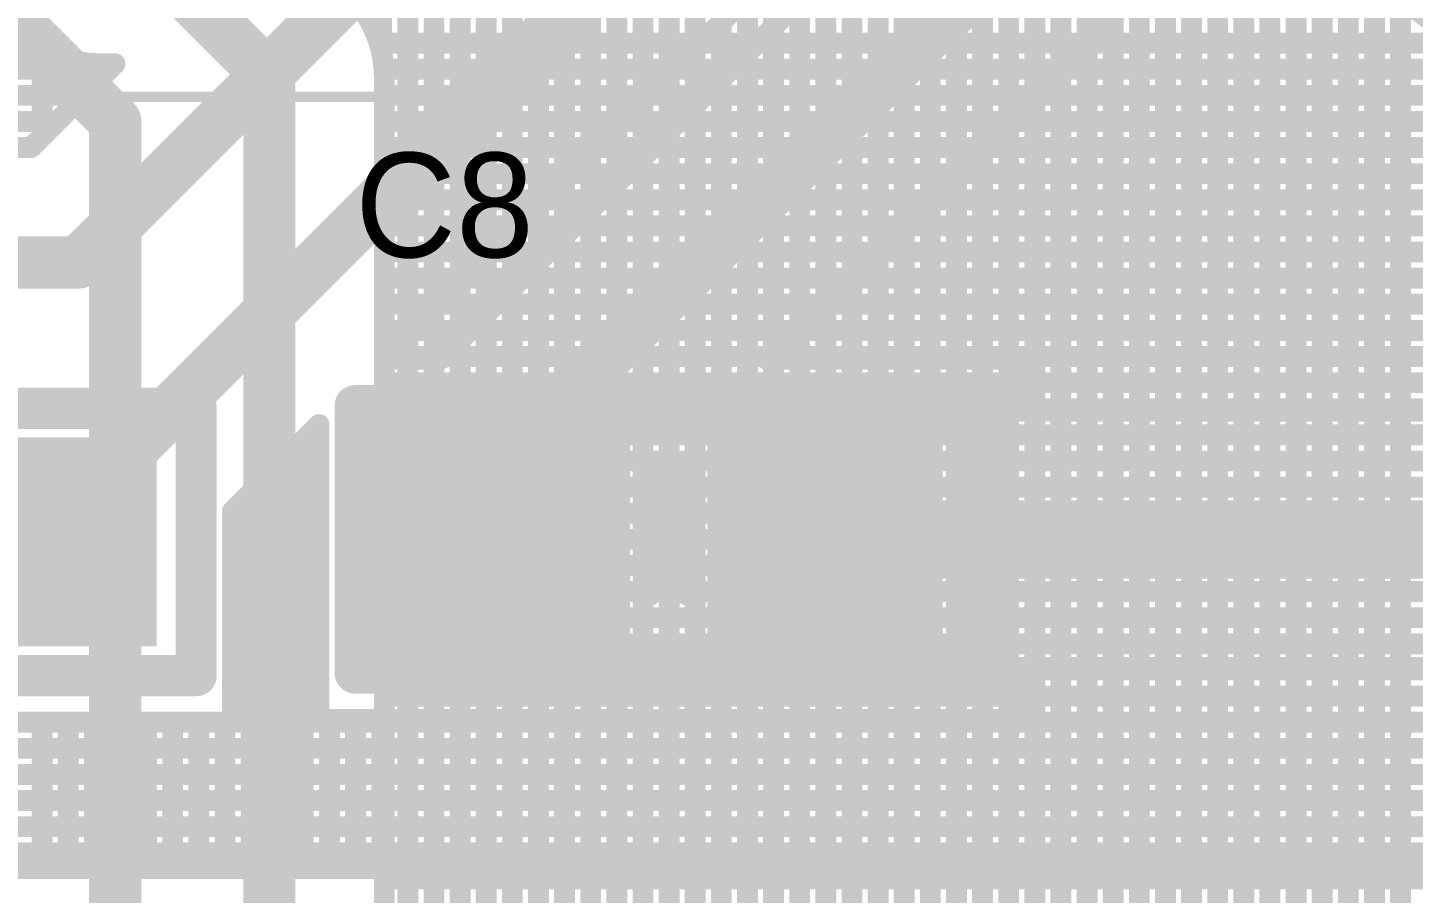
# Model space of a CAD drawing. Header units: millimetres. Extents: x 1.42 to 3.4, y 1.21 to 3.22.
# Drawn here: x 2.2473 to 2.5124, y 2.3422 to 2.5079 of the extents above; entities that cross this region are included whole.
import ezdxf

# ---------------------------------------------------------------- set-up
doc = ezdxf.new("R2010")
doc.units = ezdxf.units.MM
doc.header["$MEASUREMENT"] = 0
for name, color, linetype in [('BottomLayer', 5, 'Continuous'), ('TopLayer', 1, 'Continuous'), ('TopOverlay', 2, 'Continuous'), ('TopPaste', 8, 'Continuous'), ('TopSolder', 216, 'Continuous')]:
    doc.layers.add(name, color=color, linetype=linetype)

# ---------------------------------------------------------------- blocks, each defined once
blk = doc.blocks.new('12864_12')
at = {"layer": 'TopOverlay', "const_width": 0.002}
blk.add_lwpolyline([(-0.4874, -0.25528), (0.48661, -0.25528)], dxfattribs=at)
blk = doc.blocks.new('C0603_13')
at = {"layer": 'TopLayer'}
for points in [[(-0.00992, -0.0175), (-0.00992, 0.0175), (-0.04992, -0.0175), (-0.04992, 0.0175)], [(0.04992, -0.0175), (0.04992, 0.0175), (0.00992, -0.0175), (0.00992, 0.0175)]]:
    blk.add_solid(points, dxfattribs=at)
at = {"layer": 'TopOverlay'}
for points, const_width in [([(0.06, 0.02559), (-0.06, 0.02559)], 0.00787), ([(-0.06, 0.02559), (-0.06, -0.02559)], 0.00787), ([(0.06, 0.02559), (0.06, -0.02559)], 0.00787), ([(-0.00394, 0.00984), (-0.00394, -0.01181)], 0.00591), ([(0.00394, 0.00984), (0.00394, -0.01181)], 0.00591), ([(0.06, -0.02559), (-0.06, -0.02559)], 0.00787)]:
    blk.add_lwpolyline(points, dxfattribs=dict(at, const_width=const_width))
for points, const_width in [([(-0.06197, 0.02559, 1), (-0.05803, 0.02559, 1)], 0.00394), ([(-0.06197, 0.02559, 1), (-0.05803, 0.02559, 1)], 0.00394), ([(0.05803, 0.02559, 1), (0.06197, 0.02559, 1)], 0.00394), ([(0.05803, 0.02559, 1), (0.06197, 0.02559, 1)], 0.00394), ([(-0.00541, 0.00984, 1), (-0.00246, 0.00984, 1)], 0.00295), ([(0.00246, 0.00984, 1), (0.00541, 0.00984, 1)], 0.00295), ([(-0.00541, -0.01181, 1), (-0.00246, -0.01181, 1)], 0.00295), ([(0.00246, -0.01181, 1), (0.00541, -0.01181, 1)], 0.00295), ([(-0.06197, -0.02559, 1), (-0.05803, -0.02559, 1)], 0.00394), ([(-0.06197, -0.02559, 1), (-0.05803, -0.02559, 1)], 0.00394), ([(0.05803, -0.02559, 1), (0.06197, -0.02559, 1)], 0.00394), ([(0.05803, -0.02559, 1), (0.06197, -0.02559, 1)], 0.00394)]:
    blk.add_lwpolyline(points, format="xyb", close=True, dxfattribs=dict(at, const_width=const_width))
at = {"layer": 'TopPaste'}
for points in [[(-0.00992, -0.0175), (-0.00992, 0.0175), (-0.04992, -0.0175), (-0.04992, 0.0175)], [(0.04992, -0.0175), (0.04992, 0.0175), (0.00992, -0.0175), (0.00992, 0.0175)]]:
    blk.add_solid(points, dxfattribs=at)
at = {"layer": 'TopSolder'}
for points in [[(-0.00742, -0.02), (-0.00742, 0.02), (-0.05242, -0.02), (-0.05242, 0.02)], [(0.05242, -0.02), (0.05242, 0.02), (0.00742, -0.02), (0.00742, 0.02)]]:
    blk.add_solid(points, dxfattribs=at)
blk = doc.blocks.new('C0603_14')
at = {"layer": 'TopLayer'}
for points in [[(-0.00992, -0.0175), (-0.00992, 0.0175), (-0.04992, -0.0175), (-0.04992, 0.0175)], [(0.04992, -0.0175), (0.04992, 0.0175), (0.00992, -0.0175), (0.00992, 0.0175)]]:
    blk.add_solid(points, dxfattribs=at)
at = {"layer": 'TopOverlay'}
for points, const_width in [([(-0.06, 0.02559), (0.06, 0.02559)], 0.00787), ([(-0.06, -0.02559), (-0.06, 0.02559)], 0.00787), ([(0.06, -0.02559), (0.06, 0.02559)], 0.00787), ([(-0.00394, -0.01181), (-0.00394, 0.00984)], 0.00591), ([(0.00394, -0.01181), (0.00394, 0.00984)], 0.00591), ([(-0.06, -0.02559), (0.06, -0.02559)], 0.00787)]:
    blk.add_lwpolyline(points, dxfattribs=dict(at, const_width=const_width))
for points, const_width in [([(-0.06197, 0.02559, 1), (-0.05803, 0.02559, 1)], 0.00394), ([(-0.06197, 0.02559, 1), (-0.05803, 0.02559, 1)], 0.00394), ([(0.05803, 0.02559, 1), (0.06197, 0.02559, 1)], 0.00394), ([(0.05803, 0.02559, 1), (0.06197, 0.02559, 1)], 0.00394), ([(-0.00541, 0.00984, 1), (-0.00246, 0.00984, 1)], 0.00295), ([(0.00246, 0.00984, 1), (0.00541, 0.00984, 1)], 0.00295), ([(-0.00541, -0.01181, 1), (-0.00246, -0.01181, 1)], 0.00295), ([(0.00246, -0.01181, 1), (0.00541, -0.01181, 1)], 0.00295), ([(-0.06197, -0.02559, 1), (-0.05803, -0.02559, 1)], 0.00394), ([(-0.06197, -0.02559, 1), (-0.05803, -0.02559, 1)], 0.00394), ([(0.05803, -0.02559, 1), (0.06197, -0.02559, 1)], 0.00394), ([(0.05803, -0.02559, 1), (0.06197, -0.02559, 1)], 0.00394)]:
    blk.add_lwpolyline(points, format="xyb", close=True, dxfattribs=dict(at, const_width=const_width))
at = {"layer": 'TopPaste'}
for points in [[(-0.00992, -0.0175), (-0.00992, 0.0175), (-0.04992, -0.0175), (-0.04992, 0.0175)], [(0.04992, -0.0175), (0.04992, 0.0175), (0.00992, -0.0175), (0.00992, 0.0175)]]:
    blk.add_solid(points, dxfattribs=at)
at = {"layer": 'TopSolder'}
for points in [[(-0.00742, -0.02), (-0.00742, 0.02), (-0.05242, -0.02), (-0.05242, 0.02)], [(0.05242, -0.02), (0.05242, 0.02), (0.00742, -0.02), (0.00742, 0.02)]]:
    blk.add_solid(points, dxfattribs=at)

msp = doc.modelspace()

# ---------------------------------------------------------------- linework, layer by layer
at = {"layer": 'BottomLayer'}
for points, const_width in [([(2.315, 2.50316), (2.315, 2.618)], 0.004), ([(2.32, 2.0455), (2.32, 2.618)], 0.004), ([(2.325, 2.0455), (2.325, 2.618)], 0.004), ([(2.33, 2.0455), (2.33, 2.618)], 0.004), ([(2.335, 2.0455), (2.335, 2.618)], 0.004), ([(2.34, 2.0455), (2.34, 2.618)], 0.004), ([(2.345, 2.0455), (2.345, 2.618)], 0.004), ([(2.35, 2.0455), (2.35, 2.618)], 0.004), ([(2.355, 2.0455), (2.355, 2.618)], 0.004), ([(2.36, 2.0455), (2.36, 2.618)], 0.004), ([(2.365, 2.0455), (2.365, 2.618)], 0.004), ([(2.37, 2.0455), (2.37, 2.618)], 0.004), ([(2.375, 2.0455), (2.375, 2.618)], 0.004), ([(2.38, 2.0455), (2.38, 2.618)], 0.004), ([(2.385, 2.0455), (2.385, 2.618)], 0.004), ([(2.39, 2.04661), (2.39, 2.618)], 0.004), ([(2.395, 2.05161), (2.395, 2.618)], 0.004), ([(2.4, 2.05661), (2.4, 2.618)], 0.004), ([(2.405, 2.06161), (2.405, 2.618)], 0.004), ([(2.41, 2.06661), (2.41, 2.618)], 0.004), ([(2.415, 2.07161), (2.415, 2.618)], 0.004), ([(2.42, 2.07661), (2.42, 2.618)], 0.004), ([(2.425, 2.08161), (2.425, 2.618)], 0.004), ([(2.43, 2.08661), (2.43, 2.618)], 0.004), ([(2.435, 2.09161), (2.435, 2.618)], 0.004), ([(2.44, 2.09661), (2.44, 2.618)], 0.004), ([(2.445, 2.10161), (2.445, 2.618)], 0.004), ([(2.45, 2.10661), (2.45, 2.618)], 0.004), ([(2.455, 2.11161), (2.455, 2.618)], 0.004), ([(2.46, 2.11661), (2.46, 2.618)], 0.004), ([(2.465, 2.12161), (2.465, 2.618)], 0.004), ([(2.47, 2.12661), (2.47, 2.618)], 0.004), ([(2.475, 2.13161), (2.475, 2.618)], 0.004), ([(2.48, 2.13661), (2.48, 2.618)], 0.004), ([(2.485, 2.14161), (2.485, 2.618)], 0.004), ([(2.49, 2.14661), (2.49, 2.618)], 0.004), ([(2.495, 2.15161), (2.495, 2.618)], 0.004), ([(2.5, 2.15661), (2.5, 2.618)], 0.004), ([(2.505, 2.16161), (2.505, 2.618)], 0.004), ([(2.51, 2.16661), (2.51, 2.618)], 0.004), ([(2.2245, 2.5295), (2.264, 2.49)], 0.01), ([(2.262, 2.53), (2.2935, 2.4985)], 0.01), ([(2.31452, 2.505), (2.953, 2.505)], 0.004), ([(2.2935, 2.1235), (2.2935, 2.4985)], 0.01), ([(2.31545, 2.5), (2.953, 2.5)], 0.004), ([(2.3155, 2.1235), (2.3155, 2.4985)], 0.004), ([(2.3155, 2.495), (2.953, 2.495)], 0.004), ([(2.264, 2.146), (2.264, 2.49)], 0.01), ([(2.3155, 2.49), (2.953, 2.49)], 0.004), ([(2.3155, 2.485), (2.953, 2.485)], 0.004), ([(2.3155, 2.48), (2.953, 2.48)], 0.004), ([(2.3155, 2.475), (2.953, 2.475)], 0.004), ([(2.3155, 2.47), (2.953, 2.47)], 0.004), ([(2.3155, 2.465), (2.80279, 2.465)], 0.004), ([(2.3155, 2.46), (2.7937, 2.46)], 0.004), ([(2.3155, 2.455), (2.78888, 2.455)], 0.004), ([(2.3155, 2.45), (2.78583, 2.45)], 0.004), ([(2.3155, 2.445), (2.78399, 2.445)], 0.004), ([(2.3155, 2.44), (2.78311, 2.44)], 0.004), ([(2.3155, 2.435), (2.77839, 2.435)], 0.004), ([(2.3155, 2.43), (2.77339, 2.43)], 0.004), ([(2.3155, 2.425), (2.76839, 2.425)], 0.004), ([(2.3155, 2.42), (2.76339, 2.42)], 0.004), ([(2.3155, 2.415), (2.75839, 2.415)], 0.004), ([(2.3155, 2.41), (2.75339, 2.41)], 0.004), ([(2.3155, 2.405), (2.74839, 2.405)], 0.004), ([(2.3155, 2.4), (2.74339, 2.4)], 0.004), ([(2.3155, 2.395), (2.73839, 2.395)], 0.004), ([(2.3155, 2.39), (2.73339, 2.39)], 0.004), ([(2.3155, 2.385), (2.72839, 2.385)], 0.004), ([(2.3155, 2.38), (2.72339, 2.38)], 0.004), ([(2.3155, 2.375), (2.71839, 2.375)], 0.004), ([(2.3155, 2.37), (2.71339, 2.37)], 0.004), ([(2.3155, 2.365), (2.70839, 2.365)], 0.004), ([(2.3155, 2.36), (2.70339, 2.36)], 0.004), ([(2.3155, 2.355), (2.69839, 2.355)], 0.004), ([(2.3155, 2.35), (2.69339, 2.35)], 0.004), ([(2.3155, 2.345), (2.68839, 2.345)], 0.004)]:
    msp.add_lwpolyline(points, dxfattribs=dict(at, const_width=const_width))
at = {"layer": 'BottomLayer', "const_width": 0.004}
for points in [[(2.30902, 2.5141, -0.199566), (2.3155, 2.4985)], [(2.30906, 2.51406, -0.198912), (2.3155, 2.4985)]]:
    msp.add_lwpolyline(points, format="xyb", dxfattribs=at)
at = {"layer": 'BottomLayer'}
for points, const_width in [([(2.31352, 2.505, 1), (2.31552, 2.505, 1)], 0.002), ([(2.291, 2.4985, 1), (2.296, 2.4985, 1)], 0.005), ([(2.291, 2.4985, 1), (2.296, 2.4985, 1)], 0.005), ([(2.314, 2.50316, 1), (2.316, 2.50316, 1)], 0.002), ([(2.31445, 2.5, 1), (2.31645, 2.5, 1)], 0.002), ([(2.3145, 2.4985, 1), (2.3165, 2.4985, 1)], 0.002), ([(2.3145, 2.4985, 1), (2.3165, 2.4985, 1)], 0.002), ([(2.3145, 2.4985, 1), (2.3165, 2.4985, 1)], 0.002), ([(2.3145, 2.495, 1), (2.3165, 2.495, 1)], 0.002), ([(2.2615, 2.49, 1), (2.2665, 2.49, 1)], 0.005), ([(2.2615, 2.49, 1), (2.2665, 2.49, 1)], 0.005), ([(2.3145, 2.49, 1), (2.3165, 2.49, 1)], 0.002), ([(2.3145, 2.485, 1), (2.3165, 2.485, 1)], 0.002), ([(2.3145, 2.48, 1), (2.3165, 2.48, 1)], 0.002), ([(2.3145, 2.475, 1), (2.3165, 2.475, 1)], 0.002), ([(2.3145, 2.47, 1), (2.3165, 2.47, 1)], 0.002), ([(2.3145, 2.465, 1), (2.3165, 2.465, 1)], 0.002), ([(2.3145, 2.46, 1), (2.3165, 2.46, 1)], 0.002), ([(2.3145, 2.455, 1), (2.3165, 2.455, 1)], 0.002), ([(2.3145, 2.45, 1), (2.3165, 2.45, 1)], 0.002), ([(2.3145, 2.445, 1), (2.3165, 2.445, 1)], 0.002), ([(2.3145, 2.44, 1), (2.3165, 2.44, 1)], 0.002), ([(2.3145, 2.435, 1), (2.3165, 2.435, 1)], 0.002), ([(2.3145, 2.43, 1), (2.3165, 2.43, 1)], 0.002), ([(2.3145, 2.425, 1), (2.3165, 2.425, 1)], 0.002), ([(2.3145, 2.42, 1), (2.3165, 2.42, 1)], 0.002), ([(2.3145, 2.415, 1), (2.3165, 2.415, 1)], 0.002), ([(2.3145, 2.41, 1), (2.3165, 2.41, 1)], 0.002), ([(2.3145, 2.405, 1), (2.3165, 2.405, 1)], 0.002), ([(2.3145, 2.4, 1), (2.3165, 2.4, 1)], 0.002), ([(2.3145, 2.395, 1), (2.3165, 2.395, 1)], 0.002), ([(2.3145, 2.39, 1), (2.3165, 2.39, 1)], 0.002), ([(2.3145, 2.385, 1), (2.3165, 2.385, 1)], 0.002), ([(2.3145, 2.38, 1), (2.3165, 2.38, 1)], 0.002), ([(2.3145, 2.375, 1), (2.3165, 2.375, 1)], 0.002), ([(2.3145, 2.37, 1), (2.3165, 2.37, 1)], 0.002), ([(2.3145, 2.365, 1), (2.3165, 2.365, 1)], 0.002), ([(2.3145, 2.36, 1), (2.3165, 2.36, 1)], 0.002), ([(2.3145, 2.355, 1), (2.3165, 2.355, 1)], 0.002), ([(2.3145, 2.35, 1), (2.3165, 2.35, 1)], 0.002), ([(2.3145, 2.345, 1), (2.3165, 2.345, 1)], 0.002)]:
    msp.add_lwpolyline(points, format="xyb", close=True, dxfattribs=dict(at, const_width=const_width))
at = {"layer": 'TopLayer'}
for points, const_width in [([(2.257, 2.463), (2.42047, 2.62647)], 0.01), ([(2.24942, 2.4095), (2.44803, 2.60811)], 0.01), ([(2.31553, 2.4445), (2.45359, 2.58256)], 0.004), ([(2.32639, 2.4445), (2.45359, 2.5717)], 0.004), ([(2.34, 2.427), (2.47559, 2.56259)], 0.01), ([(2.38861, 2.4445), (2.48723, 2.54312)], 0.004), ([(2.485, 2.4345), (2.485, 2.54089)], 0.004), ([(2.49, 2.4345), (2.49, 2.54035)], 0.004), ([(2.48, 2.4345), (2.48, 2.53589)], 0.004), ([(2.495, 2.4345), (2.495, 2.53535)], 0.004), ([(2.475, 2.4345), (2.475, 2.53089)], 0.004), ([(2.5, 2.4345), (2.5, 2.53035)], 0.004), ([(2.47, 2.4345), (2.47, 2.52589)], 0.004), ([(2.465, 2.4345), (2.465, 2.52089)], 0.004), ([(2.505, 2.4345), (2.505, 2.52087)], 0.004), ([(2.39, 2.50811), (2.39, 2.51897)], 0.004), ([(2.46, 2.4345), (2.46, 2.51589)], 0.004), ([(2.385, 2.50311), (2.385, 2.51397)], 0.004), ([(2.51, 2.4345), (2.51, 2.51399)], 0.004), ([(2.455, 2.4345), (2.455, 2.51089)], 0.004), ([(2.38, 2.49811), (2.38, 2.50897)], 0.004), ([(2.24002, 2.505), (2.2473, 2.505)], 0.004), ([(2.37603, 2.505), (2.38689, 2.505)], 0.004), ([(2.44911, 2.505), (2.88125, 2.505)], 0.004), ([(2.45, 2.4345), (2.45, 2.50589)], 0.004), ([(2.25, 2.48711), (2.25, 2.5036)], 0.004), ([(2.255, 2.49211), (2.255, 2.50186)], 0.004), ([(2.375, 2.49311), (2.375, 2.50397)], 0.004), ([(2.14033, 2.5), (2.26289, 2.5)], 0.004), ([(2.24789, 2.485), (2.26395, 2.50107)], 0.004), ([(2.26, 2.49711), (2.26, 2.50107)], 0.004), ([(2.37, 2.48811), (2.37, 2.49897)], 0.004), ([(2.37103, 2.5), (2.38189, 2.5)], 0.004), ([(2.44411, 2.5), (2.87625, 2.5)], 0.004), ([(2.445, 2.4345), (2.445, 2.50089)], 0.004), ([(2.13769, 2.495), (2.25789, 2.495)], 0.004), ([(2.365, 2.48311), (2.365, 2.49397)], 0.004), ([(2.36603, 2.495), (2.37689, 2.495)], 0.004), ([(2.43911, 2.495), (2.87125, 2.495)], 0.004), ([(2.44, 2.4345), (2.44, 2.49589)], 0.004), ([(2.435, 2.4445), (2.435, 2.49089)], 0.004), ([(2.1335, 2.49), (2.25289, 2.49)], 0.004), ([(2.36, 2.47811), (2.36, 2.48897)], 0.004), ([(2.36103, 2.49), (2.37189, 2.49)], 0.004), ([(2.43411, 2.49), (2.86625, 2.49)], 0.004), ([(2.43, 2.4445), (2.43, 2.48589)], 0.004), ([(2.14142, 2.485), (2.24789, 2.485)], 0.004), ([(2.14142, 2.485), (2.24789, 2.485)], 0.004), ([(2.355, 2.47311), (2.355, 2.48397)], 0.004), ([(2.35603, 2.485), (2.36689, 2.485)], 0.004), ([(2.42911, 2.485), (2.86125, 2.485)], 0.004), ([(2.425, 2.4445), (2.425, 2.48089)], 0.004), ([(2.35, 2.46811), (2.35, 2.47897)], 0.004), ([(2.35103, 2.48), (2.36189, 2.48)], 0.004), ([(2.42411, 2.48), (2.85625, 2.48)], 0.004), ([(2.34603, 2.475), (2.35689, 2.475)], 0.004), ([(2.41911, 2.475), (2.85125, 2.475)], 0.004), ([(2.42, 2.4445), (2.42, 2.47589)], 0.004), ([(2.345, 2.46311), (2.345, 2.47397)], 0.004), ([(2.34103, 2.47), (2.35189, 2.47)], 0.004), ([(2.41411, 2.47), (2.8483, 2.47)], 0.004), ([(2.415, 2.4445), (2.415, 2.47089)], 0.004), ([(2.34, 2.45811), (2.34, 2.46897)], 0.004), ([(2.14142, 2.463), (2.257, 2.463)], 0.01), ([(2.33603, 2.465), (2.34689, 2.465)], 0.004), ([(2.40911, 2.465), (2.80279, 2.465)], 0.004), ([(2.41, 2.4445), (2.41, 2.46589)], 0.004), ([(2.335, 2.45311), (2.335, 2.46397)], 0.004), ([(2.33, 2.44811), (2.33, 2.45897)], 0.004), ([(2.33103, 2.46), (2.34189, 2.46)], 0.004), ([(2.40411, 2.46), (2.7937, 2.46)], 0.004), ([(2.405, 2.4445), (2.405, 2.46089)], 0.004), ([(2.325, 2.4445), (2.325, 2.45397)], 0.004), ([(2.32603, 2.455), (2.33689, 2.455)], 0.004), ([(2.39911, 2.455), (2.78888, 2.455)], 0.004), ([(2.4, 2.4445), (2.4, 2.45589)], 0.004), ([(2.32, 2.4445), (2.32, 2.44897)], 0.004), ([(2.32103, 2.45), (2.33189, 2.45)], 0.004), ([(2.39411, 2.45), (2.78583, 2.45)], 0.004), ([(2.395, 2.4445), (2.395, 2.45089)], 0.004), ([(2.31553, 2.4445), (2.32639, 2.4445)], 0.004), ([(2.31603, 2.445), (2.32689, 2.445)], 0.004), ([(2.38861, 2.4445), (2.43684, 2.4445)], 0.004), ([(2.38911, 2.445), (2.78399, 2.445)], 0.004), ([(2.43684, 2.4345), (2.43684, 2.4445)], 0.004), ([(2.43684, 2.44), (2.78311, 2.44)], 0.004), ([(2.43684, 2.435), (2.53939, 2.435)], 0.004), ([(2.43684, 2.4345), (2.53857, 2.4345)], 0.004), ([(2.28642, 2.41539), (2.303, 2.43197)], 0.004), ([(2.303, 2.3755), (2.303, 2.43197)], 0.004), ([(2.34, 2.41), (2.34, 2.427)], 0.01), ([(2.3, 2.347), (2.3, 2.42897)], 0.004), ([(2.29603, 2.425), (2.303, 2.425)], 0.004), ([(2.295, 2.347), (2.295, 2.42397)], 0.004), ([(2.29103, 2.42), (2.303, 2.42)], 0.004), ([(2.29, 2.347), (2.29, 2.41897)], 0.004), ([(2.28642, 2.375), (2.28642, 2.41539)], 0.004), ([(2.28642, 2.415), (2.303, 2.415)], 0.004), ([(2.39984, 2.41), (2.55408, 2.41)], 0.015), ([(2.28642, 2.41), (2.303, 2.41)], 0.004), ([(2.28642, 2.405), (2.303, 2.405)], 0.004), ([(2.28642, 2.4), (2.303, 2.4)], 0.004), ([(2.28642, 2.395), (2.303, 2.395)], 0.004), ([(2.28642, 2.39), (2.303, 2.39)], 0.004), ([(2.28642, 2.385), (2.303, 2.385)], 0.004), ([(2.43684, 2.3855), (2.53857, 2.3855)], 0.004), ([(2.43684, 2.3755), (2.43684, 2.3855)], 0.004), ([(2.43684, 2.385), (2.53939, 2.385)], 0.004), ([(2.44, 2.347), (2.44, 2.3855)], 0.004), ([(2.445, 2.347), (2.445, 2.3855)], 0.004), ([(2.45, 2.347), (2.45, 2.3855)], 0.004), ([(2.455, 2.347), (2.455, 2.3855)], 0.004), ([(2.46, 2.347), (2.46, 2.3855)], 0.004), ([(2.465, 2.347), (2.465, 2.3855)], 0.004), ([(2.47, 2.347), (2.47, 2.3855)], 0.004), ([(2.475, 2.347), (2.475, 2.3855)], 0.004), ([(2.48, 2.347), (2.48, 2.3855)], 0.004), ([(2.485, 2.347), (2.485, 2.3855)], 0.004), ([(2.49, 2.347), (2.49, 2.3855)], 0.004), ([(2.495, 2.347), (2.495, 2.3855)], 0.004), ([(2.5, 2.347), (2.5, 2.3855)], 0.004), ([(2.505, 2.347), (2.505, 2.3855)], 0.004), ([(2.51, 2.347), (2.51, 2.3855)], 0.004), ([(2.28642, 2.38), (2.303, 2.38)], 0.004), ([(2.43684, 2.38), (2.54944, 2.38)], 0.004), ([(2.19173, 2.375), (2.28642, 2.375)], 0.004), ([(2.22658, 2.375), (2.28642, 2.375)], 0.004), ([(2.25, 2.347), (2.25, 2.375)], 0.004), ([(2.255, 2.347), (2.255, 2.375)], 0.004), ([(2.26, 2.347), (2.26, 2.375)], 0.004), ([(2.265, 2.347), (2.265, 2.375)], 0.004), ([(2.27, 2.347), (2.27, 2.375)], 0.004), ([(2.275, 2.347), (2.275, 2.375)], 0.004), ([(2.28, 2.347), (2.28, 2.375)], 0.004), ([(2.285, 2.347), (2.285, 2.375)], 0.004), ([(2.28642, 2.375), (2.55444, 2.375)], 0.004), ([(2.303, 2.3755), (2.36284, 2.3755)], 0.004), ([(2.305, 2.347), (2.305, 2.3755)], 0.004), ([(2.31, 2.347), (2.31, 2.3755)], 0.004), ([(2.315, 2.347), (2.315, 2.3755)], 0.004), ([(2.32, 2.347), (2.32, 2.3755)], 0.004), ([(2.325, 2.347), (2.325, 2.3755)], 0.004), ([(2.33, 2.347), (2.33, 2.3755)], 0.004), ([(2.335, 2.347), (2.335, 2.3755)], 0.004), ([(2.34, 2.347), (2.34, 2.3755)], 0.004), ([(2.345, 2.347), (2.345, 2.3755)], 0.004), ([(2.35, 2.347), (2.35, 2.3755)], 0.004), ([(2.355, 2.347), (2.355, 2.3755)], 0.004), ([(2.36, 2.347), (2.36, 2.3755)], 0.004), ([(2.36284, 2.3755), (2.377, 2.3755)], 0.004), ([(2.36284, 2.3755), (2.377, 2.3755)], 0.004), ([(2.365, 2.347), (2.365, 2.3755)], 0.004), ([(2.37, 2.347), (2.37, 2.3755)], 0.004), ([(2.375, 2.347), (2.375, 2.3755)], 0.004), ([(2.377, 2.3755), (2.43684, 2.3755)], 0.004), ([(2.38, 2.347), (2.38, 2.3755)], 0.004), ([(2.385, 2.347), (2.385, 2.3755)], 0.004), ([(2.39, 2.347), (2.39, 2.3755)], 0.004), ([(2.395, 2.347), (2.395, 2.3755)], 0.004), ([(2.4, 2.347), (2.4, 2.3755)], 0.004), ([(2.405, 2.347), (2.405, 2.3755)], 0.004), ([(2.41, 2.347), (2.41, 2.3755)], 0.004), ([(2.415, 2.347), (2.415, 2.3755)], 0.004), ([(2.42, 2.347), (2.42, 2.3755)], 0.004), ([(2.425, 2.347), (2.425, 2.3755)], 0.004), ([(2.43, 2.347), (2.43, 2.3755)], 0.004), ([(2.435, 2.347), (2.435, 2.3755)], 0.004), ([(2.18673, 2.37), (2.55944, 2.37)], 0.004), ([(2.18173, 2.365), (2.56444, 2.365)], 0.004), ([(2.17673, 2.36), (2.56944, 2.36)], 0.004), ([(2.17173, 2.355), (2.57444, 2.355)], 0.004), ([(2.16673, 2.35), (2.57944, 2.35)], 0.004), ([(2.16373, 2.347), (2.58244, 2.347)], 0.004)]:
    msp.add_lwpolyline(points, dxfattribs=dict(at, const_width=const_width))
at = {"layer": 'TopLayer', "const_width": 0.004}
for points in [[(2.55971, 2.53429, -0.895255), (2.50241, 2.52794)], [(2.26395, 2.50107, -0.191595), (2.24354, 2.50763)]]:
    msp.add_lwpolyline(points, format="xyb", dxfattribs=at)
at = {"layer": 'TopLayer'}
for points, const_width in [([(2.379, 2.50897, 1), (2.381, 2.50897, 1)], 0.002), ([(2.389, 2.50811, 1), (2.391, 2.50811, 1)], 0.002), ([(2.2463, 2.505, 1), (2.2483, 2.505, 1)], 0.002), ([(2.37503, 2.505, 1), (2.37703, 2.505, 1)], 0.002), ([(2.38589, 2.505, 1), (2.38789, 2.505, 1)], 0.002), ([(2.44811, 2.505, 1), (2.45011, 2.505, 1)], 0.002), ([(2.449, 2.50589, 1), (2.451, 2.50589, 1)], 0.002), ([(2.249, 2.5036, 1), (2.251, 2.5036, 1)], 0.002), ([(2.254, 2.50186, 1), (2.256, 2.50186, 1)], 0.002), ([(2.374, 2.50397, 1), (2.376, 2.50397, 1)], 0.002), ([(2.384, 2.50311, 1), (2.386, 2.50311, 1)], 0.002), ([(2.259, 2.50107, 1), (2.261, 2.50107, 1)], 0.002), ([(2.26189, 2.5, 1), (2.26389, 2.5, 1)], 0.002), ([(2.26295, 2.50107, 1), (2.26495, 2.50107, 1)], 0.002), ([(2.26295, 2.50107, 1), (2.26495, 2.50107, 1)], 0.002), ([(2.369, 2.49897, 1), (2.371, 2.49897, 1)], 0.002), ([(2.37003, 2.5, 1), (2.37203, 2.5, 1)], 0.002), ([(2.38089, 2.5, 1), (2.38289, 2.5, 1)], 0.002), ([(2.44311, 2.5, 1), (2.44511, 2.5, 1)], 0.002), ([(2.444, 2.50089, 1), (2.446, 2.50089, 1)], 0.002), ([(2.259, 2.49711, 1), (2.261, 2.49711, 1)], 0.002), ([(2.379, 2.49811, 1), (2.381, 2.49811, 1)], 0.002), ([(2.25689, 2.495, 1), (2.25889, 2.495, 1)], 0.002), ([(2.364, 2.49397, 1), (2.366, 2.49397, 1)], 0.002), ([(2.36503, 2.495, 1), (2.36703, 2.495, 1)], 0.002), ([(2.37589, 2.495, 1), (2.37789, 2.495, 1)], 0.002), ([(2.43811, 2.495, 1), (2.44011, 2.495, 1)], 0.002), ([(2.439, 2.49589, 1), (2.441, 2.49589, 1)], 0.002), ([(2.254, 2.49211, 1), (2.256, 2.49211, 1)], 0.002), ([(2.374, 2.49311, 1), (2.376, 2.49311, 1)], 0.002), ([(2.434, 2.49089, 1), (2.436, 2.49089, 1)], 0.002), ([(2.25189, 2.49, 1), (2.25389, 2.49, 1)], 0.002), ([(2.359, 2.48897, 1), (2.361, 2.48897, 1)], 0.002), ([(2.36003, 2.49, 1), (2.36203, 2.49, 1)], 0.002), ([(2.369, 2.48811, 1), (2.371, 2.48811, 1)], 0.002), ([(2.37089, 2.49, 1), (2.37289, 2.49, 1)], 0.002), ([(2.43311, 2.49, 1), (2.43511, 2.49, 1)], 0.002), ([(2.249, 2.48711, 1), (2.251, 2.48711, 1)], 0.002), ([(2.429, 2.48589, 1), (2.431, 2.48589, 1)], 0.002), ([(2.24689, 2.485, 1), (2.24889, 2.485, 1)], 0.002), ([(2.24689, 2.485, 1), (2.24889, 2.485, 1)], 0.002), ([(2.24689, 2.485, 1), (2.24889, 2.485, 1)], 0.002), ([(2.354, 2.48397, 1), (2.356, 2.48397, 1)], 0.002), ([(2.35503, 2.485, 1), (2.35703, 2.485, 1)], 0.002), ([(2.364, 2.48311, 1), (2.366, 2.48311, 1)], 0.002), ([(2.36589, 2.485, 1), (2.36789, 2.485, 1)], 0.002), ([(2.42811, 2.485, 1), (2.43011, 2.485, 1)], 0.002), ([(2.424, 2.48089, 1), (2.426, 2.48089, 1)], 0.002), ([(2.349, 2.47897, 1), (2.351, 2.47897, 1)], 0.002), ([(2.35003, 2.48, 1), (2.35203, 2.48, 1)], 0.002), ([(2.359, 2.47811, 1), (2.361, 2.47811, 1)], 0.002), ([(2.36089, 2.48, 1), (2.36289, 2.48, 1)], 0.002), ([(2.42311, 2.48, 1), (2.42511, 2.48, 1)], 0.002), ([(2.34503, 2.475, 1), (2.34703, 2.475, 1)], 0.002), ([(2.35589, 2.475, 1), (2.35789, 2.475, 1)], 0.002), ([(2.41811, 2.475, 1), (2.42011, 2.475, 1)], 0.002), ([(2.419, 2.47589, 1), (2.421, 2.47589, 1)], 0.002), ([(2.344, 2.47397, 1), (2.346, 2.47397, 1)], 0.002), ([(2.354, 2.47311, 1), (2.356, 2.47311, 1)], 0.002), ([(2.34003, 2.47, 1), (2.34203, 2.47, 1)], 0.002), ([(2.35089, 2.47, 1), (2.35289, 2.47, 1)], 0.002), ([(2.41311, 2.47, 1), (2.41511, 2.47, 1)], 0.002), ([(2.414, 2.47089, 1), (2.416, 2.47089, 1)], 0.002), ([(2.339, 2.46897, 1), (2.341, 2.46897, 1)], 0.002), ([(2.349, 2.46811, 1), (2.351, 2.46811, 1)], 0.002), ([(2.2545, 2.463, 1), (2.2595, 2.463, 1)], 0.005), ([(2.2545, 2.463, 1), (2.2595, 2.463, 1)], 0.005), ([(2.33503, 2.465, 1), (2.33703, 2.465, 1)], 0.002), ([(2.34589, 2.465, 1), (2.34789, 2.465, 1)], 0.002), ([(2.40811, 2.465, 1), (2.41011, 2.465, 1)], 0.002), ([(2.409, 2.46589, 1), (2.411, 2.46589, 1)], 0.002), ([(2.334, 2.46397, 1), (2.336, 2.46397, 1)], 0.002), ([(2.344, 2.46311, 1), (2.346, 2.46311, 1)], 0.002), ([(2.329, 2.45897, 1), (2.331, 2.45897, 1)], 0.002), ([(2.33003, 2.46, 1), (2.33203, 2.46, 1)], 0.002), ([(2.34089, 2.46, 1), (2.34289, 2.46, 1)], 0.002), ([(2.40311, 2.46, 1), (2.40511, 2.46, 1)], 0.002), ([(2.404, 2.46089, 1), (2.406, 2.46089, 1)], 0.002), ([(2.339, 2.45811, 1), (2.341, 2.45811, 1)], 0.002), ([(2.324, 2.45397, 1), (2.326, 2.45397, 1)], 0.002), ([(2.32503, 2.455, 1), (2.32703, 2.455, 1)], 0.002), ([(2.33589, 2.455, 1), (2.33789, 2.455, 1)], 0.002), ([(2.39811, 2.455, 1), (2.40011, 2.455, 1)], 0.002), ([(2.399, 2.45589, 1), (2.401, 2.45589, 1)], 0.002), ([(2.334, 2.45311, 1), (2.336, 2.45311, 1)], 0.002), ([(2.319, 2.44897, 1), (2.321, 2.44897, 1)], 0.002), ([(2.32003, 2.45, 1), (2.32203, 2.45, 1)], 0.002), ([(2.33089, 2.45, 1), (2.33289, 2.45, 1)], 0.002), ([(2.39311, 2.45, 1), (2.39511, 2.45, 1)], 0.002), ([(2.394, 2.45089, 1), (2.396, 2.45089, 1)], 0.002), ([(2.329, 2.44811, 1), (2.331, 2.44811, 1)], 0.002), ([(2.31453, 2.4445, 1), (2.31653, 2.4445, 1)], 0.002), ([(2.31453, 2.4445, 1), (2.31653, 2.4445, 1)], 0.002), ([(2.31503, 2.445, 1), (2.31703, 2.445, 1)], 0.002), ([(2.319, 2.4445, 1), (2.321, 2.4445, 1)], 0.002), ([(2.324, 2.4445, 1), (2.326, 2.4445, 1)], 0.002), ([(2.32539, 2.4445, 1), (2.32739, 2.4445, 1)], 0.002), ([(2.32539, 2.4445, 1), (2.32739, 2.4445, 1)], 0.002), ([(2.32589, 2.445, 1), (2.32789, 2.445, 1)], 0.002), ([(2.38761, 2.4445, 1), (2.38961, 2.4445, 1)], 0.002), ([(2.38761, 2.4445, 1), (2.38961, 2.4445, 1)], 0.002), ([(2.38811, 2.445, 1), (2.39011, 2.445, 1)], 0.002), ([(2.394, 2.4445, 1), (2.396, 2.4445, 1)], 0.002), ([(2.399, 2.4445, 1), (2.401, 2.4445, 1)], 0.002), ([(2.404, 2.4445, 1), (2.406, 2.4445, 1)], 0.002), ([(2.409, 2.4445, 1), (2.411, 2.4445, 1)], 0.002), ([(2.414, 2.4445, 1), (2.416, 2.4445, 1)], 0.002), ([(2.419, 2.4445, 1), (2.421, 2.4445, 1)], 0.002), ([(2.424, 2.4445, 1), (2.426, 2.4445, 1)], 0.002), ([(2.429, 2.4445, 1), (2.431, 2.4445, 1)], 0.002), ([(2.434, 2.4445, 1), (2.436, 2.4445, 1)], 0.002), ([(2.43584, 2.4445, 1), (2.43784, 2.4445, 1)], 0.002), ([(2.43584, 2.4445, 1), (2.43784, 2.4445, 1)], 0.002), ([(2.43584, 2.44, 1), (2.43784, 2.44, 1)], 0.002), ([(2.43584, 2.435, 1), (2.43784, 2.435, 1)], 0.002), ([(2.43584, 2.4345, 1), (2.43784, 2.4345, 1)], 0.002), ([(2.43584, 2.4345, 1), (2.43784, 2.4345, 1)], 0.002), ([(2.439, 2.4345, 1), (2.441, 2.4345, 1)], 0.002), ([(2.444, 2.4345, 1), (2.446, 2.4345, 1)], 0.002), ([(2.449, 2.4345, 1), (2.451, 2.4345, 1)], 0.002), ([(2.454, 2.4345, 1), (2.456, 2.4345, 1)], 0.002), ([(2.459, 2.4345, 1), (2.461, 2.4345, 1)], 0.002), ([(2.464, 2.4345, 1), (2.466, 2.4345, 1)], 0.002), ([(2.469, 2.4345, 1), (2.471, 2.4345, 1)], 0.002), ([(2.474, 2.4345, 1), (2.476, 2.4345, 1)], 0.002), ([(2.479, 2.4345, 1), (2.481, 2.4345, 1)], 0.002), ([(2.484, 2.4345, 1), (2.486, 2.4345, 1)], 0.002), ([(2.489, 2.4345, 1), (2.491, 2.4345, 1)], 0.002), ([(2.494, 2.4345, 1), (2.496, 2.4345, 1)], 0.002), ([(2.499, 2.4345, 1), (2.501, 2.4345, 1)], 0.002), ([(2.504, 2.4345, 1), (2.506, 2.4345, 1)], 0.002), ([(2.509, 2.4345, 1), (2.511, 2.4345, 1)], 0.002), ([(2.302, 2.43197, 1), (2.304, 2.43197, 1)], 0.002), ([(2.302, 2.43197, 1), (2.304, 2.43197, 1)], 0.002), ([(2.3375, 2.427, 1), (2.3425, 2.427, 1)], 0.005), ([(2.3375, 2.427, 1), (2.3425, 2.427, 1)], 0.005), ([(2.299, 2.42897, 1), (2.301, 2.42897, 1)], 0.002), ([(2.29503, 2.425, 1), (2.29703, 2.425, 1)], 0.002), ([(2.302, 2.425, 1), (2.304, 2.425, 1)], 0.002), ([(2.294, 2.42397, 1), (2.296, 2.42397, 1)], 0.002), ([(2.29003, 2.42, 1), (2.29203, 2.42, 1)], 0.002), ([(2.302, 2.42, 1), (2.304, 2.42, 1)], 0.002), ([(2.289, 2.41897, 1), (2.291, 2.41897, 1)], 0.002), ([(2.28542, 2.41539, 1), (2.28742, 2.41539, 1)], 0.002), ([(2.28542, 2.41539, 1), (2.28742, 2.41539, 1)], 0.002), ([(2.28542, 2.415, 1), (2.28742, 2.415, 1)], 0.002), ([(2.302, 2.415, 1), (2.304, 2.415, 1)], 0.002), ([(2.39609, 2.41, 1), (2.40359, 2.41, 1)], 0.0075), ([(2.24692, 2.4095, 1), (2.25192, 2.4095, 1)], 0.005), ([(2.3375, 2.41, 1), (2.3425, 2.41, 1)], 0.005), ([(2.28542, 2.41, 1), (2.28742, 2.41, 1)], 0.002), ([(2.302, 2.41, 1), (2.304, 2.41, 1)], 0.002), ([(2.28542, 2.405, 1), (2.28742, 2.405, 1)], 0.002), ([(2.302, 2.405, 1), (2.304, 2.405, 1)], 0.002), ([(2.28542, 2.4, 1), (2.28742, 2.4, 1)], 0.002), ([(2.302, 2.4, 1), (2.304, 2.4, 1)], 0.002), ([(2.28542, 2.395, 1), (2.28742, 2.395, 1)], 0.002), ([(2.302, 2.395, 1), (2.304, 2.395, 1)], 0.002), ([(2.28542, 2.39, 1), (2.28742, 2.39, 1)], 0.002), ([(2.302, 2.39, 1), (2.304, 2.39, 1)], 0.002), ([(2.28542, 2.385, 1), (2.28742, 2.385, 1)], 0.002), ([(2.302, 2.385, 1), (2.304, 2.385, 1)], 0.002), ([(2.43584, 2.3855, 1), (2.43784, 2.3855, 1)], 0.002), ([(2.43584, 2.3855, 1), (2.43784, 2.3855, 1)], 0.002), ([(2.43584, 2.385, 1), (2.43784, 2.385, 1)], 0.002), ([(2.439, 2.3855, 1), (2.441, 2.3855, 1)], 0.002), ([(2.444, 2.3855, 1), (2.446, 2.3855, 1)], 0.002), ([(2.449, 2.3855, 1), (2.451, 2.3855, 1)], 0.002), ([(2.454, 2.3855, 1), (2.456, 2.3855, 1)], 0.002), ([(2.459, 2.3855, 1), (2.461, 2.3855, 1)], 0.002), ([(2.464, 2.3855, 1), (2.466, 2.3855, 1)], 0.002), ([(2.469, 2.3855, 1), (2.471, 2.3855, 1)], 0.002), ([(2.474, 2.3855, 1), (2.476, 2.3855, 1)], 0.002), ([(2.479, 2.3855, 1), (2.481, 2.3855, 1)], 0.002), ([(2.484, 2.3855, 1), (2.486, 2.3855, 1)], 0.002), ([(2.489, 2.3855, 1), (2.491, 2.3855, 1)], 0.002), ([(2.494, 2.3855, 1), (2.496, 2.3855, 1)], 0.002), ([(2.499, 2.3855, 1), (2.501, 2.3855, 1)], 0.002), ([(2.504, 2.3855, 1), (2.506, 2.3855, 1)], 0.002), ([(2.509, 2.3855, 1), (2.511, 2.3855, 1)], 0.002), ([(2.28542, 2.38, 1), (2.28742, 2.38, 1)], 0.002), ([(2.302, 2.38, 1), (2.304, 2.38, 1)], 0.002), ([(2.43584, 2.38, 1), (2.43784, 2.38, 1)], 0.002), ([(2.249, 2.375, 1), (2.251, 2.375, 1)], 0.002), ([(2.254, 2.375, 1), (2.256, 2.375, 1)], 0.002), ([(2.259, 2.375, 1), (2.261, 2.375, 1)], 0.002), ([(2.264, 2.375, 1), (2.266, 2.375, 1)], 0.002), ([(2.269, 2.375, 1), (2.271, 2.375, 1)], 0.002), ([(2.274, 2.375, 1), (2.276, 2.375, 1)], 0.002), ([(2.279, 2.375, 1), (2.281, 2.375, 1)], 0.002), ([(2.284, 2.375, 1), (2.286, 2.375, 1)], 0.002), ([(2.28542, 2.375, 1), (2.28742, 2.375, 1)], 0.002), ([(2.28542, 2.375, 1), (2.28742, 2.375, 1)], 0.002), ([(2.28542, 2.375, 1), (2.28742, 2.375, 1)], 0.002), ([(2.28542, 2.375, 1), (2.28742, 2.375, 1)], 0.002), ([(2.302, 2.3755, 1), (2.304, 2.3755, 1)], 0.002), ([(2.302, 2.3755, 1), (2.304, 2.3755, 1)], 0.002), ([(2.304, 2.3755, 1), (2.306, 2.3755, 1)], 0.002), ([(2.309, 2.3755, 1), (2.311, 2.3755, 1)], 0.002), ([(2.314, 2.3755, 1), (2.316, 2.3755, 1)], 0.002), ([(2.319, 2.3755, 1), (2.321, 2.3755, 1)], 0.002), ([(2.324, 2.3755, 1), (2.326, 2.3755, 1)], 0.002), ([(2.329, 2.3755, 1), (2.331, 2.3755, 1)], 0.002), ([(2.334, 2.3755, 1), (2.336, 2.3755, 1)], 0.002), ([(2.339, 2.3755, 1), (2.341, 2.3755, 1)], 0.002), ([(2.344, 2.3755, 1), (2.346, 2.3755, 1)], 0.002), ([(2.349, 2.3755, 1), (2.351, 2.3755, 1)], 0.002), ([(2.354, 2.3755, 1), (2.356, 2.3755, 1)], 0.002), ([(2.359, 2.3755, 1), (2.361, 2.3755, 1)], 0.002), ([(2.36184, 2.3755, 1), (2.36384, 2.3755, 1)], 0.002), ([(2.36184, 2.3755, 1), (2.36384, 2.3755, 1)], 0.002), ([(2.36184, 2.3755, 1), (2.36384, 2.3755, 1)], 0.002), ([(2.364, 2.3755, 1), (2.366, 2.3755, 1)], 0.002), ([(2.369, 2.3755, 1), (2.371, 2.3755, 1)], 0.002), ([(2.374, 2.3755, 1), (2.376, 2.3755, 1)], 0.002), ([(2.376, 2.3755, 1), (2.378, 2.3755, 1)], 0.002), ([(2.376, 2.3755, 1), (2.378, 2.3755, 1)], 0.002), ([(2.376, 2.3755, 1), (2.378, 2.3755, 1)], 0.002), ([(2.379, 2.3755, 1), (2.381, 2.3755, 1)], 0.002), ([(2.384, 2.3755, 1), (2.386, 2.3755, 1)], 0.002), ([(2.389, 2.3755, 1), (2.391, 2.3755, 1)], 0.002), ([(2.394, 2.3755, 1), (2.396, 2.3755, 1)], 0.002), ([(2.399, 2.3755, 1), (2.401, 2.3755, 1)], 0.002), ([(2.404, 2.3755, 1), (2.406, 2.3755, 1)], 0.002), ([(2.409, 2.3755, 1), (2.411, 2.3755, 1)], 0.002), ([(2.414, 2.3755, 1), (2.416, 2.3755, 1)], 0.002), ([(2.419, 2.3755, 1), (2.421, 2.3755, 1)], 0.002), ([(2.424, 2.3755, 1), (2.426, 2.3755, 1)], 0.002), ([(2.429, 2.3755, 1), (2.431, 2.3755, 1)], 0.002), ([(2.434, 2.3755, 1), (2.436, 2.3755, 1)], 0.002), ([(2.43584, 2.3755, 1), (2.43784, 2.3755, 1)], 0.002), ([(2.43584, 2.3755, 1), (2.43784, 2.3755, 1)], 0.002), ([(2.249, 2.347, 1), (2.251, 2.347, 1)], 0.002), ([(2.254, 2.347, 1), (2.256, 2.347, 1)], 0.002), ([(2.259, 2.347, 1), (2.261, 2.347, 1)], 0.002), ([(2.264, 2.347, 1), (2.266, 2.347, 1)], 0.002), ([(2.269, 2.347, 1), (2.271, 2.347, 1)], 0.002), ([(2.274, 2.347, 1), (2.276, 2.347, 1)], 0.002), ([(2.279, 2.347, 1), (2.281, 2.347, 1)], 0.002), ([(2.284, 2.347, 1), (2.286, 2.347, 1)], 0.002), ([(2.289, 2.347, 1), (2.291, 2.347, 1)], 0.002), ([(2.294, 2.347, 1), (2.296, 2.347, 1)], 0.002), ([(2.299, 2.347, 1), (2.301, 2.347, 1)], 0.002), ([(2.304, 2.347, 1), (2.306, 2.347, 1)], 0.002), ([(2.309, 2.347, 1), (2.311, 2.347, 1)], 0.002), ([(2.314, 2.347, 1), (2.316, 2.347, 1)], 0.002), ([(2.319, 2.347, 1), (2.321, 2.347, 1)], 0.002), ([(2.324, 2.347, 1), (2.326, 2.347, 1)], 0.002), ([(2.329, 2.347, 1), (2.331, 2.347, 1)], 0.002), ([(2.334, 2.347, 1), (2.336, 2.347, 1)], 0.002), ([(2.339, 2.347, 1), (2.341, 2.347, 1)], 0.002), ([(2.344, 2.347, 1), (2.346, 2.347, 1)], 0.002), ([(2.349, 2.347, 1), (2.351, 2.347, 1)], 0.002), ([(2.354, 2.347, 1), (2.356, 2.347, 1)], 0.002), ([(2.359, 2.347, 1), (2.361, 2.347, 1)], 0.002), ([(2.364, 2.347, 1), (2.366, 2.347, 1)], 0.002), ([(2.369, 2.347, 1), (2.371, 2.347, 1)], 0.002), ([(2.374, 2.347, 1), (2.376, 2.347, 1)], 0.002), ([(2.379, 2.347, 1), (2.381, 2.347, 1)], 0.002), ([(2.384, 2.347, 1), (2.386, 2.347, 1)], 0.002), ([(2.389, 2.347, 1), (2.391, 2.347, 1)], 0.002), ([(2.394, 2.347, 1), (2.396, 2.347, 1)], 0.002), ([(2.399, 2.347, 1), (2.401, 2.347, 1)], 0.002), ([(2.404, 2.347, 1), (2.406, 2.347, 1)], 0.002), ([(2.409, 2.347, 1), (2.411, 2.347, 1)], 0.002), ([(2.414, 2.347, 1), (2.416, 2.347, 1)], 0.002), ([(2.419, 2.347, 1), (2.421, 2.347, 1)], 0.002), ([(2.424, 2.347, 1), (2.426, 2.347, 1)], 0.002), ([(2.429, 2.347, 1), (2.431, 2.347, 1)], 0.002), ([(2.434, 2.347, 1), (2.436, 2.347, 1)], 0.002), ([(2.439, 2.347, 1), (2.441, 2.347, 1)], 0.002), ([(2.444, 2.347, 1), (2.446, 2.347, 1)], 0.002), ([(2.449, 2.347, 1), (2.451, 2.347, 1)], 0.002), ([(2.454, 2.347, 1), (2.456, 2.347, 1)], 0.002), ([(2.459, 2.347, 1), (2.461, 2.347, 1)], 0.002), ([(2.464, 2.347, 1), (2.466, 2.347, 1)], 0.002), ([(2.469, 2.347, 1), (2.471, 2.347, 1)], 0.002), ([(2.474, 2.347, 1), (2.476, 2.347, 1)], 0.002), ([(2.479, 2.347, 1), (2.481, 2.347, 1)], 0.002), ([(2.484, 2.347, 1), (2.486, 2.347, 1)], 0.002), ([(2.489, 2.347, 1), (2.491, 2.347, 1)], 0.002), ([(2.494, 2.347, 1), (2.496, 2.347, 1)], 0.002), ([(2.499, 2.347, 1), (2.501, 2.347, 1)], 0.002), ([(2.504, 2.347, 1), (2.506, 2.347, 1)], 0.002), ([(2.509, 2.347, 1), (2.511, 2.347, 1)], 0.002)]:
    msp.add_lwpolyline(points, format="xyb", close=True, dxfattribs=dict(at, const_width=const_width))

# ---------------------------------------------------------------- block references
for name, p in [('12864_12', (2.1311, 2.75)), ('C0603_14', (2.2195, 2.4095))]:
    msp.add_blockref(name, p)
at = {"rotation": 180}
msp.add_blockref('C0603_13', (2.36992, 2.41), dxfattribs=at)

# ---------------------------------------------------------------- texts
at = {"layer": 'TopOverlay'}
msp.add_text('C8', height=0.02, dxfattribs=at).set_placement((2.30992, 2.464))

doc.saveas('drawing.dxf')
